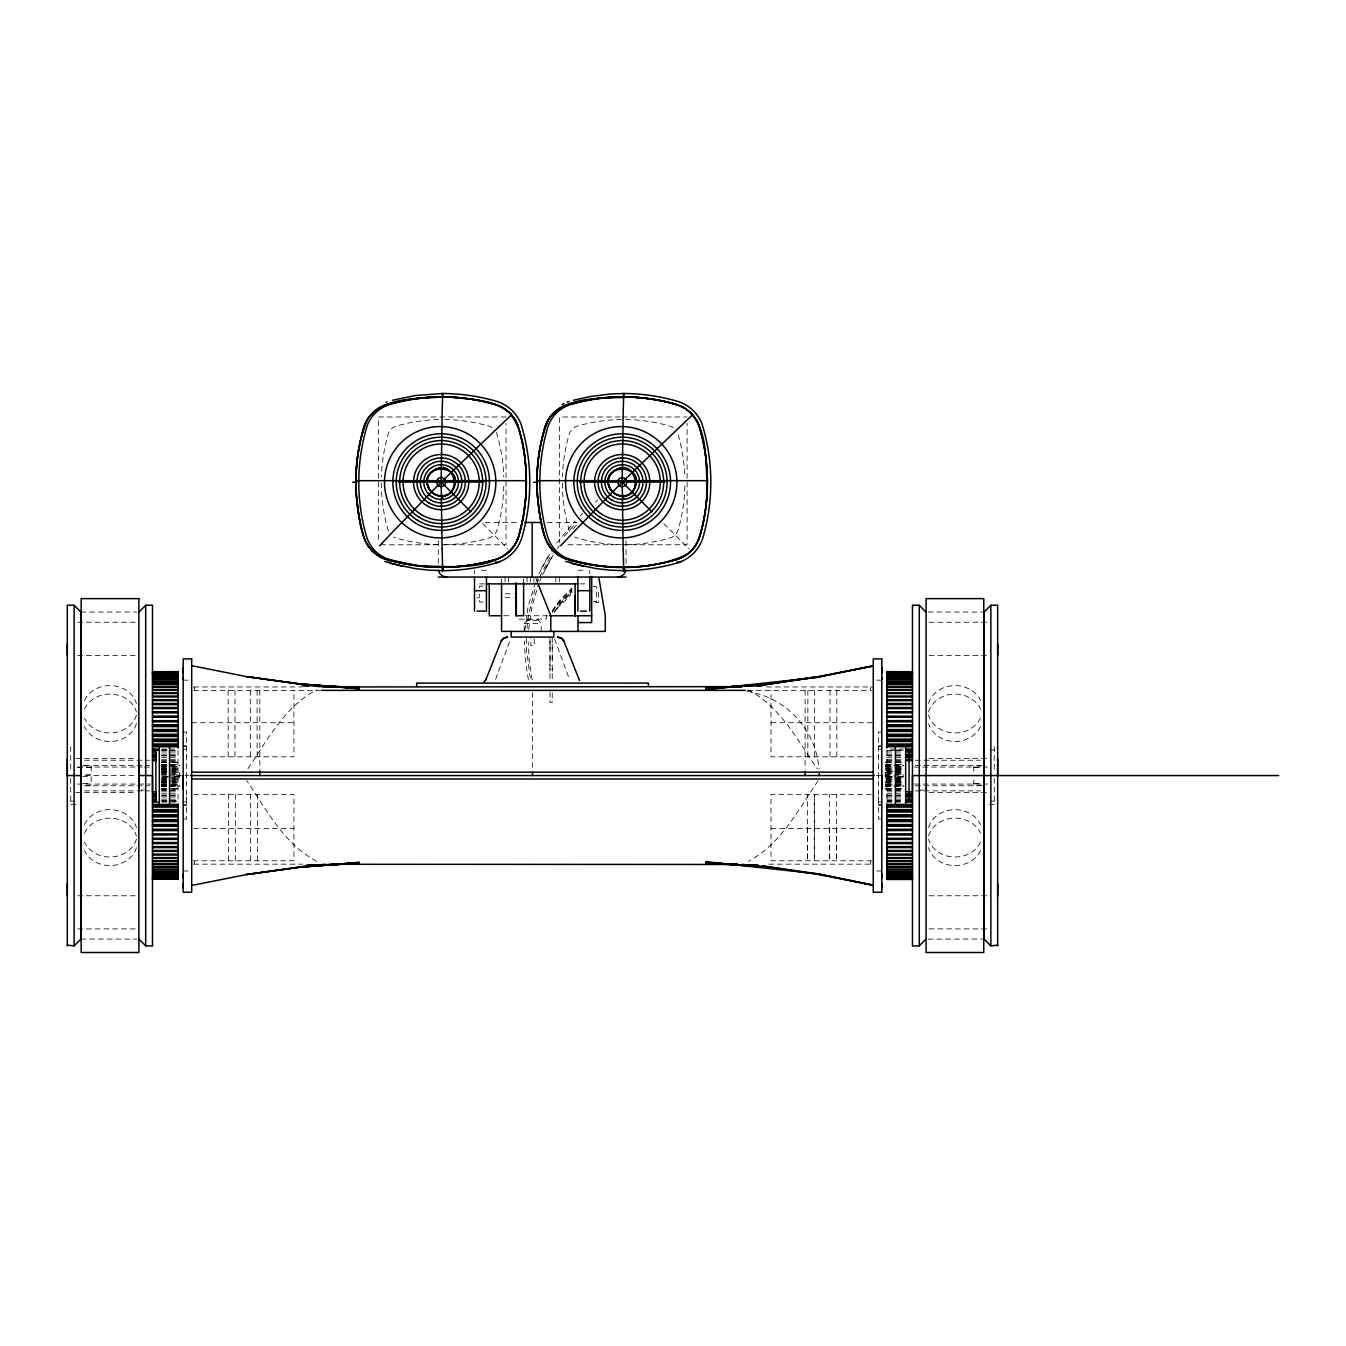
<?xml version="1.0" encoding="UTF-8"?>
<svg xmlns="http://www.w3.org/2000/svg" width="1346" height="1346" viewBox="0 0 1346 1346"><rect width="100%" height="100%" fill="white"/><g stroke="black" fill="none" stroke-linecap="round" stroke-linejoin="round"><path stroke-width="0.75" stroke-dasharray="5 3.75" d="M186.572 798.716L186.572 796.647M186.572 778.24L186.572 775.565M186.572 756.772L186.572 754.483M186.572 745.869L183.174 745.751M526.555 638.374L526.555 650.455L530.509 679.764M541.159 631.409L541.176 623.585L537.306 619.143M549.959 644.212L549.959 640.948M550.009 665.9L550.009 660.701M550.009 659.624L550.009 650.841M550.009 649.31L550.009 642.042M552.247 659.321L552.247 652.591M552.247 649.092L552.247 641.857M807.499 827.538L807.499 860.767L807.499 794.308M829.641 827.538L829.641 860.767L829.641 794.308M836.455 827.538L836.455 860.767L836.455 794.308M878.383 798.716L878.383 796.647M878.383 778.24L878.383 775.565M878.383 756.772L878.383 754.483M878.383 745.869L881.798 745.751M550.009 668.726L549.976 671.351M528.675 629.474L531.62 607.938L538.232 585.073M524.856 630.063L528.12 606.339L536.482 579.403M526.959 628.532L528.372 615.24L535.405 587.815M194.026 864.166L194.716 861.272M870.256 689.859L870.946 686.965M495.614 679.259L510.521 638.997M539.662 581.506L541.092 577.956M536.617 584.046L538.905 578.746M539.679 576.963L551.978 553.593M542.674 574.49L553.324 554.821M538.77 574.019L552.516 549.101M547.687 564.344L544.255 571.04L551.372 557.934M541.21 568.752L548.495 555.461M552.23 610.815L559.751 600.148L571.915 588.118M554.367 611.622L561.248 601.881L571.663 591.365M552.264 612.699C555.982 603.496 569.964 594.612 572.05 589.8M554.535 612.279L560.525 603.9L572.487 591.836M552.516 611.185L558.674 602.604L571.242 589.918M570.519 591.887C573.228 597.001 557.782 604.337 555.275 611.993M247.883 768.768C267.383 740.064 284.746 706.499 316.697 689.859M818.183 780.663C798.279 809.871 780.815 844.279 748.275 861.272M557.345 548.731L559.414 545.736M571.579 588.303L571.882 590.154M556.739 542.993L575.247 520.835M564.428 536.196L576.458 522.349M572.959 528.928L577.653 523.863M580.176 515.855L582.683 513.449M524.166 631.409L524.166 623.585L526.101 621.936L528.036 620.304L537.306 620.304M595.353 502.108L597.91 500.005M444.752 544.693L454.039 544.289A172.204 172.204 0 0 0 488.632 538.131A12.181 12.181 0 0 0 497.111 529.92A172.204 172.204 0 0 0 503.841 483.063M625.806 544.693L635.093 544.289A172.204 172.204 0 0 0 669.685 538.131A12.181 12.181 0 0 0 678.165 529.92A172.204 172.204 0 0 0 684.878 483.063M506.046 416.974L378.546 416.974L378.546 542.674M620.22 416.974L559.6 416.974L559.6 542.674M622.306 416.974L687.099 416.974M485.199 522.467L519.018 522.467M547.183 522.467L577.232 522.467M380.649 544.76L506.046 544.76L506.046 423.267M567.962 544.76L620.22 544.76M622.306 544.76L687.099 544.76L687.099 423.267M481.33 570.25L486.444 570.25L486.444 573.968M582.986 570.25L577.871 570.25L577.871 573.968M479.63 583.878L484.459 583.878M579.857 583.878L587.815 583.878M483.029 586.116L479.63 586.116L479.63 588.656M593.216 586.62L596.615 586.62L596.615 601.595L593.216 601.595M505.12 593.872L514.004 593.872M505.12 597.288L514.004 597.288M477.073 597.843L479.63 597.843M483.029 602.099L479.63 602.099L479.63 594.057M595.083 602.604L598.499 602.604L598.499 590.709M80.928 612.11L136.804 612.009M928.151 612.009L984.027 612.11M503.841 615.745L512.237 615.745M525.209 615.745L547.401 615.745M519.034 619.143L546.291 619.143L546.291 615.745M77.698 622.222L135.879 622.222M929.093 622.222L987.274 622.222M524.166 623.585L541.176 623.585M77.698 655.367L135.879 655.367M929.093 655.367L987.274 655.367M183.174 680.151L188.289 680.151M876.683 680.151L881.798 680.151M193.723 686.965L301.992 686.965M766.53 686.965L873.268 686.965M193.723 690.363L320.348 690.363M747.501 690.363L871.249 690.363M191.687 722.735L293.933 722.735M771.039 722.735L873.268 722.735M183.174 732.106L186.572 732.106L186.572 819.024L183.174 819.024M881.798 732.106L878.383 732.106L878.383 819.024L881.798 819.024M183.174 746.593L186.572 746.593M878.383 746.593L881.798 746.593M161.621 749.049L174.408 749.049M890.564 749.049L903.334 749.049M183.174 749.15L186.572 749.15M878.383 749.15L881.798 749.15M162.328 750.008L170.202 750.008M894.77 750.008L902.644 750.008M990.858 750.008L994.257 750.008M161.621 750.26L174.408 750.26M890.564 750.26L903.334 750.26M161.621 750.631L178.059 750.631M886.913 750.631L903.334 750.631M161.621 751.977L178.059 751.977M886.913 751.977L903.334 751.977M161.621 754.147L178.059 754.147M886.913 754.147L903.334 754.147M161.621 755.358L178.059 755.358M886.913 755.358L903.334 755.358M161.621 755.947L178.059 755.947M886.913 755.947L903.334 755.947M193.723 756.822L293.933 756.822L293.933 690.363M871.249 756.822L771.039 756.822L771.039 690.363M161.621 757.31L178.059 757.31M886.913 757.31L903.334 757.31M75.813 758.521L135.912 758.521M929.043 758.521L989.142 758.521M161.621 759.295L178.059 759.295M886.913 759.295L903.334 759.295M84.596 760.238L149.608 760.238M915.347 760.238L980.359 760.238M161.621 760.524L178.059 760.524M886.913 760.524L903.334 760.524M161.621 761.314L178.059 761.314M886.913 761.314L903.334 761.314M161.385 762.156L168.687 762.156M172.338 762.156L179.641 762.156M885.332 762.156L892.634 762.156M896.285 762.156L903.587 762.156M161.385 762.408L168.687 762.408M172.338 762.408L179.641 762.408M885.332 762.408L892.634 762.408M896.285 762.408L903.587 762.408M161.621 762.677L178.059 762.677M886.913 762.677L903.334 762.677M161.621 764.478L178.059 764.478M886.913 764.478L903.334 764.478M161.385 764.578L168.687 764.578M172.338 764.578L179.641 764.578M885.332 764.578L892.634 764.578M896.285 764.578L903.587 764.578M84.596 765.336L149.608 765.336M161.385 765.251L179.641 765.251M885.332 765.251L903.587 765.251M915.347 765.336L980.359 765.336M82.628 765.807L91.158 765.807L91.158 774.707L82.628 774.707M161.385 765.807L179.641 765.807M885.332 765.79L903.587 765.807M982.328 765.807L973.814 765.807L973.814 772.15M161.385 766.362L168.687 766.362M172.338 766.362L179.641 766.362M885.332 766.362L892.634 766.362M896.285 766.362L903.587 766.362M161.621 766.715L178.059 766.715M886.913 766.715L903.334 766.715M77.445 767.052L142.356 767.052M144.392 767.052L150.466 767.052M161.385 767.186L168.687 767.186M172.338 767.186L179.641 767.186M885.332 767.186L892.634 767.186M896.285 767.186L903.587 767.186M914.489 767.052L920.58 767.052M922.616 767.052L987.527 767.052M77.53 767.523L91.158 767.523M973.814 767.523L982.328 767.523M161.621 768.095L178.059 768.095M886.913 768.095L903.334 768.095M161.385 768.734L168.687 768.734M172.338 768.734L179.641 768.734M885.332 768.734L892.634 768.734M896.285 768.734L903.587 768.734M161.385 769.155L168.687 769.104M172.338 769.155L179.641 769.155M885.332 769.104L892.634 769.155M896.285 769.104L903.587 769.104M161.621 769.71L178.059 769.71M886.913 769.71L903.334 769.71M161.385 770.148L168.687 770.148M172.338 770.148L179.641 770.232M885.332 770.232L892.634 770.148M896.285 770.232L903.587 770.232M161.621 770.938L178.059 770.938M886.913 770.938L903.334 770.938M161.873 771.645L169.815 771.645M171.817 771.645L179.758 771.645L179.758 779.485L171.817 779.485M893.155 771.645L885.197 771.645L885.197 779.485L893.155 779.485M895.14 771.645L903.099 771.645M161.621 772.15L178.059 772.15M886.913 772.15L903.334 772.15M161.385 772.469L168.687 772.469M172.338 772.469L179.641 772.469M885.332 772.469L892.634 772.469M896.285 772.469L903.587 772.469M161.621 773.529L178.059 773.529M886.913 773.529L903.334 773.529M161.385 774.152L168.687 774.32M172.338 774.32L179.641 774.152M885.332 774.152L892.634 774.152M896.285 774.32L903.587 774.152M161.385 775.01L179.641 775.01M885.332 775.01L903.587 775.01M85.067 775.565L136.804 775.565M176.36 775.565L188.575 775.565M876.397 775.565L888.612 775.565M161.385 776.12L179.641 776.12M885.332 776.12L903.587 776.12M82.628 776.423L91.158 776.423L91.158 785.324L82.628 785.324M161.621 777.601L178.059 777.601M886.913 777.601L903.334 777.601M161.385 778.661L168.687 778.661M172.338 778.661L179.641 778.661M885.332 778.661L892.634 778.661M896.285 778.661L903.587 778.661M161.621 778.981L178.059 778.981M886.913 778.981L903.334 778.981M161.873 779.485L169.815 779.485M895.14 779.485L903.099 779.485M161.621 780.192L178.059 780.192M886.913 780.192L903.334 780.192M161.385 780.899L168.687 780.899M172.338 780.983L179.641 780.899M885.332 780.899L892.634 780.899M896.285 780.899L903.587 780.983M161.621 781.42L178.059 781.42M886.913 781.42L903.334 781.42M161.385 782.026L168.687 781.976M172.338 782.026L179.641 781.976M885.332 781.976L892.634 781.976M896.285 782.026L903.587 782.026M161.385 782.396L168.687 782.396M172.338 782.396L179.641 782.396M885.332 782.396L892.634 782.396M896.285 782.396L903.587 782.396M161.621 783.035L178.059 783.035M886.913 783.035L903.334 783.035M82.628 783.608L91.158 783.608M973.814 783.608L982.328 783.608M77.445 784.079L150.466 784.079M161.385 783.944L168.687 783.944M172.338 783.944L179.641 783.944M885.332 783.944L892.634 783.944M896.285 783.944L903.587 783.944M914.489 784.079L987.527 784.079M161.621 784.415L178.059 784.415M886.913 784.415L903.334 784.415M161.385 784.768L168.687 784.768M172.338 784.768L179.641 784.768M885.332 784.768L892.634 784.768M896.285 784.768L903.587 784.768M161.385 785.341L179.641 785.324M885.332 785.324L903.587 785.341M982.328 785.324L973.814 785.324L973.814 777.702M84.596 785.795L149.608 785.795M161.621 785.795L178.059 785.795M886.913 785.795L903.334 785.795M915.347 785.795L980.359 785.795M161.385 785.879L168.687 785.879M172.338 785.879L179.641 785.879M885.332 785.879L892.634 785.879M896.285 785.879L903.587 785.879M161.385 786.552L179.641 786.552M885.332 786.552L903.587 786.552M161.621 788.453L178.059 788.453M886.913 788.453L903.334 788.453M161.385 788.722L168.687 788.722M172.338 788.722L179.641 788.722M885.332 788.722L892.634 788.722M896.285 788.722L903.587 788.722M161.385 788.975L168.687 788.975M172.338 788.975L179.641 788.975M885.332 788.975L892.634 788.975M896.285 788.975L903.587 788.975M161.621 789.816L178.059 789.816M886.913 789.816L903.334 789.816M141.078 790.052L144.88 790.052M920.092 790.052L923.894 790.052M161.621 790.607L178.059 790.607M886.913 790.607L903.334 790.607M84.596 790.893L149.608 790.893M915.347 790.893L980.359 790.893M161.621 791.835L178.059 791.835M886.913 791.835L903.334 791.835M75.813 792.609L135.912 792.609M929.043 792.609L989.142 792.609M161.621 793.82L178.059 793.82M886.913 793.82L903.334 793.82M193.74 794.308L293.933 794.308L293.933 860.767L191.687 860.767M871.232 794.308L771.039 794.308L771.039 860.767L873.268 860.767M161.621 795.183L178.059 795.183M886.913 795.183L903.334 795.183M161.621 795.772L178.059 795.772M886.913 795.772L903.334 795.772M161.621 796.983L178.059 796.983M886.913 796.983L903.334 796.983M161.621 799.154L178.059 799.154M886.913 799.154L903.334 799.154M161.621 800.5L178.059 800.5M886.913 800.5L903.334 800.5M161.621 800.87L178.059 800.87M886.913 800.87L903.334 800.87M70.715 801.122L74.114 801.122M162.328 801.122L170.202 801.122M172.153 801.122L178.059 801.122M886.913 801.122L892.802 801.122M894.77 801.122L902.644 801.122M990.858 801.122L994.257 801.122M161.621 802.081L178.059 802.081M183.174 801.98L186.572 801.98M878.383 801.98L881.798 801.98M886.913 802.081L903.334 802.081M75.813 804.538L70.715 804.538L70.715 778.173M183.174 804.538L186.572 804.538M878.383 804.538L881.798 804.538M989.142 804.538L994.257 804.538L994.257 778.173M183.174 805.379L186.572 805.379M878.383 805.379L881.798 805.379M193.774 828.396L293.933 828.396M771.039 828.396L871.182 828.396M193.723 864.166L302.581 864.166M768.6 864.166L871.249 864.166M183.174 870.98L188.289 870.98M876.683 870.98L881.798 870.98M77.698 895.763L135.879 895.763M929.093 895.763L987.274 895.763M77.698 928.908L135.879 928.908M929.093 928.908L987.274 928.908M80.928 939.02L136.804 939.121M928.151 939.121L984.027 939.02M621.431 544.693L612.144 544.289A172.204 172.204 0 0 1 577.552 538.131A12.181 12.181 0 0 1 574.759 536.987M438.527 544.608L431.09 544.289A172.204 172.204 0 0 1 396.498 538.131A12.181 12.181 0 0 1 393.705 536.987M748.275 689.859C780.226 706.499 797.589 740.064 817.089 768.768M316.697 861.272C284.157 844.279 266.693 809.871 246.789 780.663M663.763 523.644L689.001 548.865M482.709 523.644L507.947 548.865M535.54 577.619L537.054 581.422M554.535 638.997L569.442 679.259M870.256 861.272L870.946 864.166M194.026 686.965L194.716 689.859M532.208 679.932L529.197 660.348L528.204 641.84M528.355 679.78L525.361 659.843L524.452 640.965M552.247 668.39L552.281 671.368M994.257 746.593L994.257 770.299M886.913 750.345L886.913 803.024M836.825 690.363L836.825 756.822M830.011 690.363L830.011 756.822M814.667 690.363L814.667 756.822M807.852 690.363L807.852 756.822M805.11 690.363L805.11 769.323M626.058 540.907L626.058 564.866M589.8 570.25L589.8 573.968M559.28 577.064L559.28 582.179M555.864 577.064L555.864 582.179M552.247 637.668L552.297 645.525M552.247 647.443L552.247 679.797M552.247 692.887L552.247 702.477L549.959 702.477L550.009 691.995M550.009 638.408L549.959 679.797M537.256 577.064L537.256 582.179M534.227 638.795L534.227 645.626L530.829 645.626L530.829 637.079M533.857 578.78L533.857 582.179M532.478 692.5L532.478 769.205M530.459 577.064L530.459 582.179M528.036 619.143L528.036 620.304M527.06 577.064L527.06 582.179M523.628 578.881L523.628 582.986M508.452 577.064L508.452 582.179M505.036 577.064L505.036 582.179M501.553 578.881L501.553 583.087M474.515 570.25L474.515 573.968M438.258 540.907L438.258 564.866M259.845 690.363L259.845 771.409M257.473 794.308L257.473 860.767M257.12 690.363L257.12 756.822M250.659 794.308L250.659 860.767M250.306 690.363L250.306 756.822M235.314 794.308L235.314 860.767M234.961 690.363L234.961 756.822M228.5 794.308L228.5 860.767M228.147 690.363L228.147 756.822M178.059 750.345L178.059 803.024M70.715 746.593L70.715 770.299M444.55 419.447A172.322 172.322 0 0 1 486.175 425.336L489.321 426.245A12.164 12.164 0 0 1 492.754 428.045M625.604 419.447A172.322 172.322 0 0 1 667.229 425.336L670.375 426.245A12.164 12.164 0 0 1 673.219 427.624M746.778 691.322A85.202 85.202 0 0 1 819.024 769.205M980.511 850.588A27.357 23.69 0 0 1 953.305 865.512A27.357 23.69 0 0 1 928.538 847.66M928.538 836.051A27.357 23.69 0 0 1 953.305 818.217A27.357 23.69 0 0 1 980.511 833.14M980.511 842.058A27.357 23.69 0 0 1 953.305 856.981A27.357 23.69 0 0 1 928.538 839.147M928.538 827.538A27.357 23.69 0 0 1 953.305 809.686A27.357 23.69 0 0 1 980.511 824.61M980.511 726.52A27.357 23.69 0 0 1 953.305 741.444A27.357 23.69 0 0 1 928.538 723.593M928.538 711.984A27.357 23.69 0 0 1 953.305 694.149A27.357 23.69 0 0 1 980.511 709.073M980.511 717.99A27.357 23.69 0 0 1 953.305 732.914A27.357 23.69 0 0 1 928.538 715.079M928.538 703.47A27.357 23.69 0 0 1 953.305 685.619A27.357 23.69 0 0 1 980.511 700.543M136.434 847.66A27.357 23.69 0 0 1 111.668 865.512A27.357 23.69 0 0 1 84.462 850.588M84.462 833.14A27.357 23.69 0 0 1 111.668 818.217A27.357 23.69 0 0 1 136.434 836.051M136.434 839.147A27.357 23.69 0 0 1 111.668 856.981A27.357 23.69 0 0 1 84.462 842.058M84.462 824.61A27.357 23.69 0 0 1 111.668 809.686A27.357 23.69 0 0 1 136.434 827.538M136.434 723.593A27.357 23.69 0 0 1 111.668 741.444A27.357 23.69 0 0 1 84.462 726.52M84.462 709.073A27.357 23.69 0 0 1 111.668 694.149A27.357 23.69 0 0 1 136.434 711.984M136.434 715.079A27.357 23.69 0 0 1 111.668 732.914A27.357 23.69 0 0 1 84.462 717.99M84.462 700.543A27.357 23.69 0 0 1 111.668 685.619A27.357 23.69 0 0 1 136.434 703.47M621.633 419.447A172.322 172.322 0 0 0 580.025 425.336L576.862 426.245A12.181 12.181 0 0 0 569.56 432.941A172.204 172.204 0 0 0 562.443 476.837M562.359 483.063A172.204 172.204 0 0 0 569.089 529.92A12.181 12.181 0 0 0 569.61 531.334M678.216 434.775A172.204 172.204 0 0 1 684.811 476.837M438.628 419.498A172.322 172.322 0 0 0 398.971 425.336L395.808 426.245A12.164 12.164 0 0 0 388.523 432.941A172.204 172.204 0 0 0 381.389 476.837M381.305 483.063A172.204 172.204 0 0 0 388.035 529.92A12.181 12.181 0 0 0 388.557 531.334M496.371 432.403A12.164 12.164 0 0 1 496.624 432.941A172.204 172.204 0 0 1 503.757 476.837M814.313 794.308L814.313 860.767L814.313 794.308M168.687 776.81L161.385 776.81L168.687 776.979M179.641 776.81L172.338 776.81L179.641 776.979M892.634 776.81L885.332 776.81L892.634 776.979M903.587 776.81L896.285 776.81L903.587 776.979"/><path stroke-width="1.5" d="M67.3 945.969L67.3 605.162L74.114 605.279L80.928 612.11L80.928 939.02L74.114 945.851L67.3 945.144M67.3 896.049L67.3 883.666M67.3 758.858L67.3 775.565L80.928 775.565M67.3 655.081L67.3 643.842M138.874 788.083L138.874 762.576M152.502 792.272L152.502 775.565L138.874 775.565M183.174 887.889L183.174 883.312M183.174 877.962L183.174 874.092M183.174 789.496L183.174 775.565M183.174 679.36L183.174 677.038M183.174 673.168L183.174 667.818M575.129 595.605L575.129 615.745L575.129 583.525M881.798 887.889L881.798 883.312M881.798 877.962L881.798 874.092M881.798 789.496L881.798 775.565M881.798 679.36L881.798 677.038M881.798 673.168L881.798 667.818M912.47 792.272L912.47 775.565L983.775 775.565L983.775 598.617L926.098 598.617L926.098 788.554M983.775 775.565L983.775 952.514L926.098 952.514L926.098 788.083M997.672 945.969L997.672 605.162L990.858 605.279L984.027 612.11L984.027 939.02L990.858 945.851L997.672 945.144M997.672 896.049L997.672 883.666M997.672 775.565L997.672 758.858M997.672 655.081L997.672 643.842M442.565 498.626L442.598 495.21M515.333 420.137A34.626 34.559 45.5 0 0 502.125 407.35A34.643 34.575 46.2 0 0 498.659 405.701A34.66 34.609 47.1 0 0 495.025 404.439A192.865 190.829 3.6 0 0 488.632 402.656A193 191.216 2.9 0 0 482.154 401.158A193.185 191.637 2.3 0 0 475.626 399.88A193.42 192.091 1.7 0 0 469.064 398.82A193.656 192.613 0.8 0 0 462.469 397.995A193.841 192.966 0.4 0 0 455.857 397.39A193.975 193.235 0.1 0 0 449.211 397.02L442.565 396.885A195.002 195.002 0 0 0 393.301 403.548L389.162 404.725A34.693 34.693 0 0 0 367.239 425.504A194.733 194.733 0 0 0 366.348 535.96A34.693 34.693 0 0 0 390.121 559.734A194.733 194.733 0 0 0 442.565 567.272L442.548 570.687L428.97 570.132L415.46 568.651L390.693 563.436M571.747 563.436L596.514 568.651L610.024 570.132L623.602 570.687L623.619 567.272A194.733 194.733 0 0 1 571.175 559.734A34.693 34.693 0 0 1 547.385 535.96A194.733 194.733 0 0 1 548.293 425.504A34.693 34.693 0 0 1 570.216 404.725L574.355 403.548A195.002 195.002 0 0 1 623.619 396.902L623.635 393.486L610.075 394.041L589.952 396.582L573.48 400.267M623.619 498.626L623.635 495.21M449.211 397.053C469.687 399.493 493.948 398.87 510.151 413.491C526.892 436.239 526.101 467.483 525.966 494.655A193.891 193.05 -89.7 0 1 525.428 501.637A193.706 192.714 -89.3 0 1 524.604 508.586A193.471 192.192 -88.5 0 1 523.544 515.518A193.218 191.704 -87.8 0 1 522.231 522.383A193.016 191.267 -87.1 0 1 520.666 529.214A192.865 190.846 -86.4 0 1 518.866 535.977A34.66 34.609 -42.9 0 1 517.537 539.595A34.643 34.575 -43.8 0 1 515.888 543.044C496.842 573.329 448.958 565.69 418.791 565.976A193.622 192.545 1.1 0 1 411.842 565.084A193.37 191.99 2 0 1 404.944 563.907A193.134 191.536 2.6 0 1 398.096 562.477A192.949 191.115 3.3 0 1 391.299 560.811A192.848 190.745 4 0 1 384.569 558.893A34.643 34.575 46.2 0 1 378.949 556.1C359.517 544.154 359.651 518.395 356.623 498.272C354.587 473.809 357.245 448.975 364.413 425.504A34.626 34.559 -43.4 0 1 366.196 421.534C380.699 395.976 417.496 399.459 442.565 396.885A195.002 195.002 0 0 1 491.828 403.548L495.984 404.725M677.038 404.725L672.882 403.548A195.002 195.002 0 0 0 623.619 396.902L623.619 396.397M549.757 546.678A34.609 34.542 45.3 0 0 560.003 556.1C599.778 570.973 647.308 572.151 686.426 554.788C690.734 551.709 694.368 547.687 696.942 543.044A34.643 34.575 -43.8 0 0 698.591 539.595A34.66 34.609 -42.9 0 0 699.853 535.96A192.865 190.846 -86.4 0 0 701.737 529.214A193.016 191.267 -87.1 0 0 703.285 522.383A193.218 191.704 -87.8 0 0 704.597 515.518A193.471 192.192 -88.5 0 0 705.674 508.586A193.706 192.714 -89.3 0 0 706.482 501.637A193.891 193.05 -89.7 0 0 707.037 494.655A194.009 193.302 -90 0 0 707.357 487.673C705.035 461.51 709.359 423.031 683.179 407.35A34.643 34.575 46.2 0 0 679.713 405.701A34.66 34.609 47.1 0 0 676.079 404.439A192.865 190.829 3.6 0 0 669.669 402.656A193 191.216 2.9 0 0 663.208 401.158A193.185 191.637 2.3 0 0 656.68 399.88A193.42 192.091 1.7 0 0 650.118 398.82A193.656 192.613 0.8 0 0 643.523 397.995A193.841 192.966 0.4 0 0 636.91 397.39A193.975 193.235 0.1 0 0 630.265 397.02C603.378 399.139 563.351 394.328 547.25 421.534A34.626 34.559 -43.4 0 0 545.45 425.504C538.215 449.278 535.573 474.431 537.744 499.198C540.806 519.034 540.789 544.373 560.003 556.1A34.643 34.575 46.2 0 0 565.64 558.842A192.848 190.745 4 0 0 572.353 560.811A192.949 191.115 3.3 0 0 579.133 562.493A193.134 191.536 2.6 0 0 585.998 563.907A193.37 191.99 2 0 0 592.896 565.101A193.622 192.545 1.1 0 0 599.828 566.027A193.824 192.932 0.6 0 0 606.81 566.7A193.975 193.235 0.3 0 0 613.793 567.137M442.077 548.529L441.151 482.087L442.077 415.645A64.827 1.531 -88.6 0 1 442.598 397.137M623.131 548.529L622.205 482.087L623.131 415.645A64.827 1.531 -88.6 0 1 623.635 397.137M681.48 561.417L677.021 562.998A198.131 198.131 0 0 1 623.635 570.687L623.619 567.272M707.323 487.673C706.347 506.382 704.379 525.68 696.942 543.044A34.626 34.559 -44.5 0 1 686.191 554.956M505.373 554.788A34.626 34.542 -45.3 0 1 502.125 556.807A34.643 34.575 -45.8 0 1 498.659 558.472A34.66 34.592 -46.6 0 1 495.025 559.734A194.733 194.733 0 0 1 442.565 567.272L442.598 570.687A198.131 198.131 0 0 0 495.967 562.998L495.833 562.527M623.619 396.885L623.602 393.486A198.67 198.67 0 0 1 677.021 401.158A38.092 38.092 0 0 1 702.175 424.411A198.131 198.131 0 0 1 703.134 536.903A38.092 38.092 0 0 1 677.021 562.998L676.887 562.527M496.186 561.82L495.967 562.998L500.426 561.417M677.24 561.82L677.021 562.998M485.519 680.47L501.435 640.545L503.522 638.273L507.375 637.079L503.522 638.273L501.015 641.419M495.328 560.76L495.025 559.734A194.716 194.716 0 0 1 384.586 558.826L378.949 556.1A34.609 34.542 45.3 0 1 368.703 546.678M484.005 681.9L486.512 678.737M508.401 411.758L511.48 414.837L441.151 482.087L394.832 529.718A64.827 1.531 -46.4 0 0 382.113 543.161M689.455 411.758L692.534 414.837L622.205 482.087L575.886 529.718A64.827 1.531 -46.4 0 0 563.166 543.161M379.572 545.702L381.86 543.38M560.626 545.702L562.914 543.38M138.874 612.11L145.688 605.279L152.502 605.162L152.502 945.969L145.688 945.851L138.874 939.02M370.84 414.837L373.902 411.758M551.894 414.837L554.956 411.758M508.401 552.398L511.48 549.336M689.455 552.398L692.534 549.336M926.098 612.11L919.284 605.279L912.47 605.162L912.47 945.969L919.284 945.851L926.098 939.02M562.157 404.523L564.092 403.514M503.522 638.273L507.375 637.079M386.066 402.202L387.093 401.831M567.103 402.202L569.173 401.478M368.804 546.796A34.592 34.508 44.9 0 1 367.021 544.087L365.321 540.84A34.626 34.559 44 0 1 363.521 535.96C353.174 498.003 352.198 455.47 367.744 418.909A34.575 34.508 -44.9 0 1 377.503 408.982A34.626 34.559 -45.4 0 1 381.339 406.761A34.66 34.592 -46.3 0 1 385.478 405.011A34.676 34.626 -47.6 0 1 389.818 403.817L390.02 403.766A194.716 194.716 0 0 1 495.025 404.439A34.693 34.693 0 0 1 517.907 425.521A194.716 194.716 0 0 1 518.799 535.96L515.888 543.044A34.626 34.559 -44.5 0 1 505.154 554.956M392.426 400.267L415.561 395.505L442.548 393.486A198.67 198.67 0 0 1 495.967 401.158A38.092 38.092 0 0 1 521.138 424.411A198.131 198.131 0 0 1 522.08 536.903A38.092 38.092 0 0 1 495.967 562.998M389.818 403.817L389.919 403.8A34.693 34.693 0 0 0 364.413 425.504A194.716 194.716 0 0 0 363.504 535.96A34.693 34.693 0 0 0 384.586 558.826L418.791 565.976A193.824 192.932 0.6 0 0 425.757 566.7A193.975 193.235 0.3 0 0 432.739 567.137M873.268 665.664L818.57 676.988L873.268 666.018L818.553 676.55L762.644 685.164L748.359 685.905L762.543 685.114L818.536 676.601L762.627 684.441L818.519 677.173L705.826 689.489L762.576 684.138L705.809 688.748L762.559 684.559L705.809 688.277L744.304 686.124M191.687 885.466L246.419 874.58L302.345 866.689L246.436 874.53L302.362 867.026L359.163 862.382L302.396 866.992L359.18 862.853L302.413 866.572L359.197 863.156L308.52 865.714L359.197 863.425L308.537 865.31L359.214 863.661L331.924 864.283L737.272 864.468L705.775 863.425L736.178 864.553M742.269 686.14L705.792 687.974L742.252 686.443M758.471 685.77L762.526 685.602L756.435 685.821M742.252 686.342L705.775 687.705L741.495 686.645L323.595 686.965M741.478 686.561L705.758 687.47L741.461 686.763M306.669 865.007L315.082 864.788M331.907 864.351L359.281 864.149L331.957 864.199M308.789 864.973L317.185 864.788M355.967 480.673L526.353 480.673M537.02 480.673L707.39 480.673M356.724 482.087L352.551 482.255M398.416 482.087L483.887 482.087M537.777 482.087L533.605 482.255M579.47 482.087L664.941 482.087M524.654 522.467L541.546 522.467M438.258 577.064L626.058 577.064M486.444 583.878L577.871 583.878M474.515 590.692L486.444 590.692M577.871 590.692L589.8 590.692M477.073 611.151L486.444 611.151L486.444 577.064M580.429 611.151L586.385 611.151M501.755 615.745L489.254 615.745L489.254 583.525M549.387 615.745L591.685 615.745M578.04 622.559L591.685 622.559L591.685 576.475M152.502 671.688L178.059 671.637L178.059 748.107M912.47 671.688L886.913 671.637L886.913 748.107M152.502 672.428L178.059 672.428M886.913 672.428L912.47 672.428M152.502 672.613L178.059 672.613M886.913 672.613L912.47 672.613M152.502 673.236L178.059 673.236M886.913 673.236L912.47 673.236M152.502 673.488L178.059 673.488M886.913 673.488L912.47 673.488M152.502 674.329L178.059 674.329M886.913 674.329L912.47 674.329M152.502 674.666L178.059 674.666M886.913 674.666L912.47 674.666M152.502 675.709L178.059 675.709M886.913 675.709L912.47 675.709M152.502 676.096L178.059 676.096M886.913 676.096L912.47 676.096M152.502 677.358L178.059 677.358M886.913 677.358L912.47 677.358M152.502 677.812L178.059 677.812M886.913 677.812L912.47 677.812M152.502 679.276L178.059 679.276M886.913 679.276L912.47 679.276M152.502 679.797L178.059 679.797M886.913 679.797L912.47 679.797M152.502 681.446L178.059 681.446M886.913 681.446L912.47 681.446M152.502 682.052L178.059 682.052M886.913 682.052L912.47 682.052M152.502 683.886L178.059 683.886M886.913 683.886L912.47 683.886M152.502 684.559L178.059 684.559M886.913 684.559L912.47 684.559M152.502 686.578L178.059 686.578M886.913 686.578L912.47 686.578M152.502 687.301L178.059 687.301M886.913 687.301L912.47 687.301M152.502 689.522L178.059 689.522M886.913 689.522L912.47 689.522M152.502 690.296L178.059 690.296M321.509 690.363L745.482 690.363M886.913 690.296L912.47 690.296M152.502 692.685L178.059 692.685M886.913 692.685L912.47 692.685M152.502 693.527L178.059 693.527M886.913 693.527L912.47 693.527M152.502 696.084L178.059 696.084M886.913 696.084L912.47 696.084M152.502 696.976L178.059 696.976M886.913 696.976L912.47 696.976M152.502 699.701L178.059 699.701M886.913 699.701L912.47 699.701M152.502 700.643L178.059 700.643M886.913 700.643L912.47 700.643M152.502 703.521L178.059 703.521M886.913 703.521L912.47 703.521M152.502 704.345L178.059 704.345M886.913 704.345L912.47 704.345M152.502 704.513L178.059 704.513M886.913 704.513L912.47 704.513M152.502 707.542L178.059 707.542M886.913 707.542L912.47 707.542M152.502 708.114L178.059 708.114M886.913 708.114L912.47 708.114M152.502 708.585L178.059 708.585M886.913 708.585L912.47 708.585M152.502 711.748L178.059 711.748M886.913 711.748L912.47 711.748M152.502 712.084L178.059 712.084M886.913 712.084L912.47 712.084M152.502 712.842L178.059 712.842M886.913 712.842L912.47 712.842M152.502 716.122L178.059 716.122M886.913 716.122L912.47 716.223M152.502 717.267L178.059 717.267M886.913 717.267L912.47 717.267M152.502 720.665L178.059 720.665M886.913 720.665L912.47 720.531M152.502 721.843L178.059 721.843M886.913 721.843L912.47 721.843M152.502 724.972L178.059 724.972M886.913 724.972L912.47 724.972M152.502 725.359L178.059 725.359M886.913 725.359L912.47 725.359M152.502 726.049L178.059 726.049M886.913 726.049L912.47 726.049M152.502 726.571L178.059 726.571M886.913 726.571L912.47 726.571M152.502 729.566L178.059 729.566M886.913 729.566L912.47 729.566M152.502 730.188L178.059 730.188M886.913 730.188L912.47 730.188M152.502 731.45L178.059 731.45M886.913 731.45L912.47 731.45M152.502 734.277L178.059 734.277M886.913 734.277L912.47 734.277M152.502 735.152L178.059 735.152M886.913 735.152L912.47 735.152M152.502 735.421L178.059 735.421M886.913 735.421L912.47 735.421M152.502 736.43L178.059 736.43M886.913 736.43L912.47 736.43M152.502 739.105L178.059 739.105M886.913 739.105L912.47 739.105M152.502 740.266L178.059 740.266M886.913 740.216L912.47 740.266M152.502 741.528L178.059 741.528M886.913 741.528L912.47 741.528M152.502 744.035L178.059 744.035M886.913 744.035L912.47 744.035M152.502 745.213L178.059 745.213M886.913 745.381L912.47 745.213M152.502 746.71L178.059 746.71M886.913 746.71L912.47 746.71M152.502 749.049L157.97 749.049M906.985 749.049L912.47 749.049M152.502 750.26L157.97 750.26M906.985 750.26L912.47 750.26M152.502 750.631L156.153 750.631M906.985 750.631L912.47 750.631M152.502 751.977L156.153 751.977M906.985 751.977L912.47 751.977M152.502 754.147L156.153 754.147M906.985 754.147L912.47 754.147M152.502 755.358L156.153 755.358M906.985 755.358L912.47 755.358M152.502 755.947L156.153 755.947M906.985 755.947L912.47 755.947M152.502 757.31L156.153 757.31M906.985 757.31L912.47 757.31M152.502 759.295L156.153 759.295M906.985 759.295L912.47 759.295M152.502 760.524L156.153 760.524M906.985 760.524L912.47 760.524M191.687 772.15L873.268 772.15M190.61 775.565L874.362 775.565M984.027 775.565L1278.7 775.565M191.687 778.981L873.268 778.981M152.502 791.835L156.153 791.835M906.985 791.835L912.47 791.835M152.502 793.82L156.153 793.82M906.985 793.82L912.47 793.82M152.502 795.183L156.153 795.183M906.985 795.183L912.47 795.183M152.502 795.772L156.153 795.772M906.985 795.772L912.47 795.772M152.502 796.983L156.153 796.983M906.985 796.983L912.47 796.983M152.502 799.154L156.153 799.154M906.985 799.154L912.47 799.154M152.502 800.5L156.153 800.5M906.985 800.5L912.47 800.5M152.502 800.87L156.153 800.87M906.985 800.87L912.47 800.87M152.502 802.081L157.97 802.081M906.985 802.081L912.47 802.081M152.502 804.42L178.059 804.42M886.913 804.42L912.47 804.42M152.502 805.918L178.059 805.749M886.913 805.749L912.47 805.918M152.502 807.095L178.059 807.095M886.913 807.095L912.47 807.095M152.502 809.602L178.059 809.602M886.913 809.602L912.47 809.602M152.502 810.864L178.059 810.864M886.913 810.915L912.47 810.864M152.502 812.025L178.059 812.025M886.913 812.025L912.47 812.025M152.502 814.7L178.059 814.7M886.913 814.7L912.47 814.7M152.502 815.71L178.059 815.71M886.913 815.71L912.47 815.71M152.502 815.979L178.059 815.979M886.913 815.979L912.47 815.979M152.502 816.854L178.059 816.854M886.913 816.854L912.47 816.854M152.502 819.68L178.059 819.68M886.913 819.68L912.47 819.68M152.502 820.454L178.059 820.454M886.913 820.454L912.47 820.454M152.502 820.942L178.059 820.942M886.913 820.942L912.47 820.942M152.502 821.565L178.059 821.565M886.913 821.565L912.47 821.565M152.502 824.56L178.059 824.56M886.913 824.56L912.47 824.56M152.502 825.081L178.059 825.081M886.913 825.081L912.47 825.081M152.502 825.771L178.059 825.771M886.913 825.771L912.47 825.771M152.502 826.158L178.059 826.158M886.913 826.158L912.47 826.158M152.502 829.287L178.059 829.287M886.913 829.287L912.47 829.287M152.502 830.6L178.059 830.6M886.913 830.6L912.47 830.465M152.502 833.897L178.059 833.897M886.913 833.864L912.47 833.864M152.502 835.008L178.059 834.907M886.913 835.008L912.47 835.008M152.502 838.289L178.059 838.289M886.913 838.289L912.47 838.289M152.502 839.382L178.059 839.382M886.913 839.382L912.47 839.382M152.502 842.546L178.059 842.546M886.913 842.546L912.47 842.546M152.502 843.589L178.059 843.589M886.913 843.589L912.47 843.589M152.502 846.617L178.059 846.617M886.913 846.617L912.47 846.617M152.502 847.61L178.059 847.61M886.913 847.61L912.47 847.61M152.502 850.487L178.059 850.487M886.913 850.487L912.47 850.487M152.502 851.429L178.059 851.429M886.913 851.429L912.47 851.429M152.502 854.155L178.059 854.155M886.913 854.155L912.47 854.155M152.502 855.047L178.059 855.047M886.913 855.047L912.47 855.047M152.502 857.604L178.059 857.604M886.913 857.604L912.47 857.604M152.502 858.445L178.059 858.445M886.913 858.445L912.47 858.445M152.502 860.834L178.059 860.834M886.913 860.834L912.47 860.834M152.502 861.625L178.059 861.625M886.913 861.625L912.47 861.625M152.502 863.829L178.059 863.829M886.913 863.829L912.47 863.829M152.502 864.553L178.059 864.553M886.913 864.553L912.47 864.553M152.502 866.572L178.059 866.572M886.913 866.572L912.47 866.572M152.502 867.245L178.059 867.245M886.913 867.245L912.47 867.245M152.502 869.079L178.059 869.079M886.913 869.079L912.47 869.079M152.502 869.684L178.059 869.684M886.913 869.684L912.47 869.684M152.502 871.333L178.059 871.333M886.913 871.333L912.47 871.333M152.502 871.855L178.059 871.855M886.913 871.855L912.47 871.855M152.502 873.318L178.059 873.318M886.913 873.318L912.47 873.318M152.502 873.773L178.059 873.773M886.913 873.773L912.47 873.773M152.502 875.035L178.059 875.035M886.913 875.035L912.47 875.035M152.502 875.422L178.059 875.422M886.913 875.422L912.47 875.422M152.502 876.465L178.059 876.465M886.913 876.465L912.47 876.465M152.502 876.801L178.059 876.801M886.913 876.801L912.47 876.801M152.502 877.642L178.059 877.642M886.913 877.642L912.47 877.642M152.502 877.895L178.059 877.895M886.913 877.895L912.47 877.895M152.502 878.517L178.059 878.517M886.913 878.517L912.47 878.517M152.502 878.702L178.059 878.702M886.913 878.702L912.47 878.702M152.502 879.123L178.059 879.123M886.913 879.123L912.47 879.123M152.502 879.241L178.059 879.241M912.47 879.46L886.913 879.46L886.913 804.084M737.204 864.149L705.674 864.166M359.281 686.982L317.185 686.342M737.255 864.368L705.741 863.846L737.272 864.283M317.185 686.393L359.214 687.47L302.429 685.114L359.197 687.974L302.413 684.559L359.18 688.277L302.396 684.138L246.436 676.601L191.687 665.664M749.89 864.788L754.096 864.906M741.495 864.485L745.684 864.62M742.252 864.788L758.471 865.377L742.252 864.687M736.178 864.435L705.792 863.156L762.559 866.572L705.809 862.382L762.576 866.992M630.265 397.053C648.149 398.231 666.59 400.199 683.179 407.35A34.626 34.559 45.5 0 1 696.37 420.137M705.826 861.642L818.519 873.958L873.268 885.113L818.553 874.58L762.644 865.966L818.519 873.958L873.268 885.466M583.272 566.279L565.757 561.417M402.218 566.279L384.704 561.417M615.122 494.133C647.796 507.038 636.372 448.605 610.798 474.028C600.737 486.798 620.657 504.296 631.964 492.081C653.18 462.031 591.735 461.274 612.211 491.845M434.085 494.133C466.742 507.038 455.335 448.605 429.744 474.028C419.683 486.798 439.62 504.296 450.91 492.081C472.126 462.031 410.681 461.274 431.157 491.845M622.205 482.087L651.885 511.766M551.894 549.336L554.956 552.398M441.151 482.087L470.848 511.766M370.84 549.336L373.902 552.398M564.041 641.419L561.534 638.273L557.681 637.079L561.534 638.273L563.621 640.545L579.537 680.47M569.997 561.82L570.368 562.527M388.944 561.82L389.314 562.527M538.585 585.241L550.783 615.745L550.783 631.409M598.97 578.309L605.263 615.459L605.313 631.409L501.553 631.409L501.553 582.986M623.619 567.356L623.635 570.62M442.565 567.356L442.598 570.62M990.858 605.279L990.858 945.851M919.284 605.279L919.284 945.851M909.055 750.008L909.055 801.122M905.656 746.593L905.656 804.538M895.427 746.593L895.427 804.538M805.11 771.409L805.11 775.565M648.402 686.494L648.402 683.095L416.654 683.095L416.654 686.494M589.8 577.064L589.8 611.118M577.871 577.064L577.871 611.118M578.04 615.745L578.04 631.409M553.829 631.409L553.829 637.079L511.228 637.079L511.228 631.409M532.478 772.385L532.478 775.565M532.158 522.467L532.158 577.064M523.628 582.986L523.628 615.745L515.787 615.745L515.787 582.801M516.342 583.525L516.342 615.745M474.515 577.064L474.515 611.118M259.845 771.409L259.845 775.565M178.059 804.084L178.059 879.493M169.546 746.593L169.546 804.538M159.316 746.593L159.316 804.538M155.9 750.008L155.9 801.122M145.688 605.279L145.688 945.851M74.114 605.279L74.114 945.851M442.598 567.019A64.827 1.531 88.6 0 1 442.111 548.613M515.165 419.885A34.643 34.575 44.5 0 1 517.907 425.504M517.84 425.538A192.848 190.61 85.7 0 1 519.758 432.251A192.949 190.981 86.4 0 1 521.44 439.048A193.134 191.418 87.1 0 1 522.871 445.896A193.37 191.889 87.7 0 1 524.065 452.794A193.622 192.461 88.7 0 1 525.007 459.726A193.824 192.848 89.2 0 1 525.697 466.692A193.975 193.151 89.6 0 1 526.135 473.674A194.06 193.387 89.8 0 1 526.252 487.37M432.874 567.07A194.076 193.42 0 0 0 446.737 567.171A194.009 193.235 -0.1 0 0 453.72 566.851A193.891 192.983 -0.5 0 0 460.702 566.279A193.706 192.646 -0.9 0 0 467.651 565.455A193.471 192.074 -1.8 0 0 474.566 564.361A193.218 191.586 -2.5 0 0 481.431 563.049A193.016 191.132 -3.2 0 0 488.245 561.467A192.865 190.711 -4 0 0 495.008 559.667A34.693 34.693 0 0 0 518.799 535.96L523.493 515.501L525.966 494.655A194.009 193.302 -90 0 0 526.303 487.673M390.037 403.834A192.915 190.846 -3.9 0 1 396.481 402.185A193.084 191.283 -3.2 0 1 402.959 400.772A193.286 191.738 -2.4 0 1 409.487 399.56A193.538 192.226 -1.8 0 1 416.065 398.584A193.74 192.747 -0.9 0 1 422.661 397.81A193.908 193.033 -0.5 0 1 429.29 397.289A194.026 193.269 -0.3 0 1 435.919 396.986A194.076 193.42 -0.1 0 1 449.11 397.07M623.635 567.019A64.827 1.531 88.6 0 1 623.164 548.613M696.219 419.885A34.643 34.575 44.5 0 1 698.961 425.504A192.848 190.61 85.7 0 1 700.812 432.251A192.949 190.981 86.4 0 1 702.494 439.048A193.134 191.418 87.1 0 1 703.924 445.896A193.37 191.889 87.7 0 1 705.102 452.794A193.622 192.461 88.7 0 1 706.044 459.726A193.824 192.848 89.2 0 1 706.734 466.692A193.975 193.151 89.6 0 1 707.172 473.674A194.06 193.387 89.8 0 1 707.306 487.37M686.426 554.788A34.626 34.542 -45.3 0 1 683.179 556.807A34.643 34.575 -45.8 0 1 679.713 558.472A34.66 34.592 -46.6 0 1 676.079 559.734A192.865 190.711 -4 0 1 669.299 561.467A193.016 191.132 -3.2 0 1 662.484 563.032A193.218 191.586 -2.5 0 1 655.62 564.361A193.471 192.074 -1.8 0 1 648.705 565.438A193.706 192.646 -0.9 0 1 641.756 566.279A193.891 192.983 -0.5 0 1 634.774 566.851A194.009 193.235 -0.1 0 1 627.791 567.171A194.076 193.42 0 0 1 613.927 567.07M549.858 546.796A34.592 34.508 44.9 0 1 548.074 544.087L546.358 540.84A34.626 34.559 44 0 1 544.558 535.96C534.227 498.003 533.235 455.47 548.798 418.909A34.575 34.508 -44.9 0 1 558.556 408.982A34.626 34.559 -45.4 0 1 562.392 406.761A34.66 34.592 -46.3 0 1 566.531 405.011A34.676 34.626 -47.6 0 1 570.872 403.817A34.693 34.693 0 0 0 545.45 425.504A194.716 194.716 0 0 0 544.558 535.96A34.693 34.693 0 0 0 565.64 558.826A194.716 194.716 0 0 0 676.079 559.734A34.693 34.693 0 0 0 699.853 535.96A194.716 194.716 0 0 0 698.961 425.504A34.693 34.693 0 0 0 676.079 404.439A194.716 194.716 0 0 0 571.074 403.766L571.074 403.766A192.915 190.846 -3.9 0 1 577.535 402.185A193.084 191.283 -3.2 0 1 584.013 400.772A193.286 191.738 -2.4 0 1 590.541 399.56A193.538 192.226 -1.8 0 1 597.119 398.584A193.74 192.747 -0.9 0 1 603.715 397.81A193.908 193.033 -0.5 0 1 610.344 397.289A194.026 193.269 -0.3 0 1 616.973 396.986A194.076 193.42 -0.1 0 1 630.147 397.07M819.209 772.385A85.202 85.202 0 0 1 819.277 775.565M446.771 577.064A8.513 8.513 0 0 1 438.392 570.098M625.924 570.098A8.513 8.513 0 0 1 617.545 577.064M442.598 393.486L442.565 396.885L442.548 393.486M325.597 864.519L321.391 864.637L325.597 864.603M741.444 686.813L705.725 687.15L741.427 686.897M138.874 598.617L81.181 598.617L81.181 952.514L138.874 952.514L138.874 598.617M191.687 658.884L183.174 658.884L183.174 892.247L191.687 892.247L191.687 658.884M881.798 658.884L873.268 658.884L873.268 892.247L881.798 892.247L881.798 658.884M178.059 671.89L152.502 671.89L178.059 672.007M912.47 671.89L886.913 671.89L912.47 672.007M359.264 687.049L323.545 686.897L359.264 687.049M308.537 685.804L302.446 685.602L308.537 685.821M359.163 688.748L302.396 684.138L359.163 688.748M302.345 684.441L246.436 676.601L302.345 684.441M421.096 514.475A38.092 38.092 0 0 0 479.226 483.248A38.092 38.092 0 0 0 423.132 448.521A38.092 38.092 0 0 0 421.096 514.475M438.611 485.872A4.576 4.576 0 0 0 445.711 482.406A4.576 4.576 0 0 0 439.149 477.981A4.576 4.576 0 0 0 438.611 485.872M433.799 493.948A13.965 13.965 0 0 0 455.116 482.524A13.965 13.965 0 0 0 434.556 469.771A13.965 13.965 0 0 0 433.799 493.948M426.615 505.541A27.593 27.593 0 0 0 468.745 482.962A27.593 27.593 0 0 0 428.112 457.758A27.593 27.593 0 0 0 426.615 505.541M428.987 502.983A24.194 24.194 0 0 0 465.346 482.171A24.194 24.194 0 0 0 429.138 461.089A24.194 24.194 0 0 0 428.987 502.983M430.703 500.039A20.779 20.779 0 0 0 461.93 482.154A20.779 20.779 0 0 0 430.821 464.05A20.779 20.779 0 0 0 430.703 500.039M432.419 497.095A17.38 17.38 0 0 0 458.532 482.154A17.38 17.38 0 0 0 432.52 467.012A17.38 17.38 0 0 0 432.419 497.095M419.313 517.369A41.507 41.507 0 0 0 482.642 483.365A41.507 41.507 0 0 0 421.517 445.526A41.507 41.507 0 0 0 419.313 517.369M417.512 520.279A44.906 44.906 0 0 0 486.041 483.466A44.906 44.906 0 0 0 419.902 442.514A44.906 44.906 0 0 0 417.512 520.279M415.729 523.173A48.321 48.321 0 0 0 489.456 483.567A48.321 48.321 0 0 0 418.286 439.519A48.321 48.321 0 0 0 415.729 523.173M411.22 529.786A55.657 55.657 0 0 0 495.833 483.55A55.657 55.657 0 0 0 413.491 433.395A55.657 55.657 0 0 0 411.22 529.786M614.836 493.948A13.965 13.965 0 0 0 636.17 482.524A13.965 13.965 0 0 0 615.61 469.771A13.965 13.965 0 0 0 614.836 493.948M592.274 529.786A55.657 55.657 0 0 0 676.887 483.55A55.657 55.657 0 0 0 594.545 433.395A55.657 55.657 0 0 0 592.274 529.786M596.766 523.173A48.321 48.321 0 0 0 670.51 483.567A48.321 48.321 0 0 0 599.34 439.519A48.321 48.321 0 0 0 596.766 523.173M598.566 520.279A44.906 44.906 0 0 0 667.094 483.466A44.906 44.906 0 0 0 600.955 442.514A44.906 44.906 0 0 0 598.566 520.279M600.366 517.369A41.507 41.507 0 0 0 663.696 483.365A41.507 41.507 0 0 0 602.571 445.526A41.507 41.507 0 0 0 600.366 517.369M613.473 497.095A17.38 17.38 0 0 0 639.586 482.154A17.38 17.38 0 0 0 613.574 467.012A17.38 17.38 0 0 0 613.473 497.095M611.757 500.039A20.779 20.779 0 0 0 642.984 482.154A20.779 20.779 0 0 0 611.875 464.05A20.779 20.779 0 0 0 611.757 500.039M610.041 502.983A24.194 24.194 0 0 0 646.4 482.171A24.194 24.194 0 0 0 610.192 461.089A24.194 24.194 0 0 0 610.041 502.983M607.652 505.541A27.593 27.593 0 0 0 649.798 482.962A27.593 27.593 0 0 0 609.166 457.758A27.593 27.593 0 0 0 607.652 505.541M619.648 485.872A4.576 4.576 0 0 0 626.765 482.406A4.576 4.576 0 0 0 620.203 477.981A4.576 4.576 0 0 0 619.648 485.872M602.15 514.475A38.092 38.092 0 0 0 660.28 483.248A38.092 38.092 0 0 0 604.186 448.521A38.092 38.092 0 0 0 602.15 514.475"/></g></svg>
